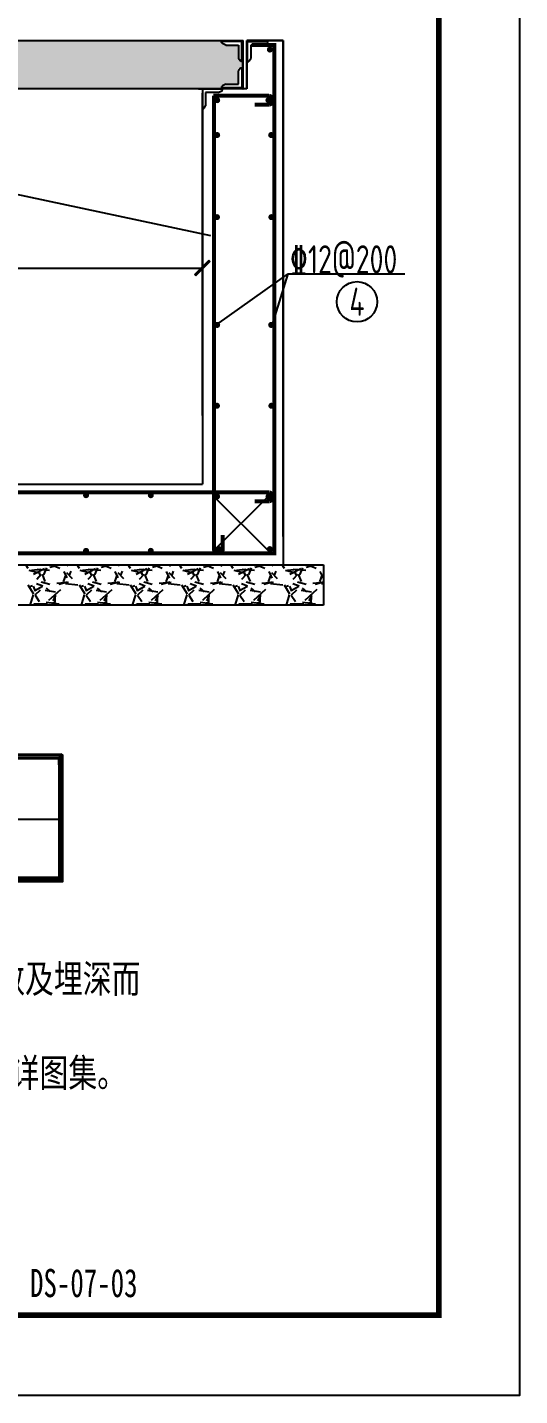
# Model space of a CAD drawing. Extents: x 2969 to 3809, y -1283 to -33.
# Drawn here: x 3748.4 to 3809.5, y -644.2 to -474.5 of the extents above; entities that cross this region are included whole.
import ezdxf
from ezdxf.enums import TextEntityAlignment as Align

# ---------------------------------------------------------------- set-up
doc = ezdxf.new("R2010")
doc.units = 0
doc.header["$LTSCALE"] = 10
for name, color, linetype in [('0-TK', 7, 'Continuous'), ('填充', 8, 'Continuous'), ('尺寸标注', 1, 'Continuous'), ('轮廓', 7, 'Continuous'), ('钢筋', 4, 'Continuous')]:
    doc.layers.add(name, color=color, linetype=linetype)
doc.styles.add('GJ', font='tssdeng.shx', dxfattribs={"width": 0.75, "bigfont": 'hztxt.shx'})
doc.styles.add('ST', font='', dxfattribs={"width": 0.9})
doc.styles.add('仿宋', font='simfang.ttf', dxfattribs={"width": 0.9})
doc.styles.get('ST').set_extended_font_data('SimSun')

# ---------------------------------------------------------------- blocks, each defined once
blk = doc.blocks.new('K-建筑标记')
at = {"lineweight": 5}
blk.add_hatch(color=256, dxfattribs=at).paths.add_polyline_path([(0.97, 0.8), (0.8, 0.97), (-0.97, -0.8), (-0.8, -0.97)])
blk.add_lwpolyline([(-0.8, -0.97), (-0.97, -0.8), (0.8, 0.97), (0.97, 0.8)], close=True, dxfattribs=at)
blk.add_lwpolyline([(0.09, -0.09), (-0.09, 0.09)], dxfattribs=at)

msp = doc.modelspace()

# ---------------------------------------------------------------- hatches: boundary and pattern name
at = {"layer": '填充'}
h = msp.add_hatch(dxfattribs=at)
h.set_pattern_fill('AR-CONC', color=256, scale=0.02, style=0)
h.set_pattern_definition([(50, (-231477.67, -64227.5577), (3.64369338, -0.31878171), [0.381, -4.191]), (355, (-231477.67, -64227.5577), (-0.70485652, 3.82113286), [0.3048, -3.3528]), (100.451, (-231477.3662, -64227.5843), (2.938850033, 3.502333756), [0.3238, -3.5618]), (46.1842, (-231477.67, -64226.5417), (5.42158082, -0.84084656), [0.5715, -6.2865]), (96.6356, (-231477.218, -64226.612), (4.74808469, 4.94851112), [0.4857, -5.3427]), (351.184, (-231477.67, -64226.5417), (4.74809212, 4.94850236), [0.4572, -5.0292]), (21, (-231477.162, -64226.7957), (3.032297597, -2.04531037), [0.381, -4.191]), (326, (-231477.162, -64226.7957), (1.236040567, 3.68375932), [0.3048, -3.3528]), (71.4514, (-231476.9092, -64226.966), (4.268329815, 1.638457154), [0.3238, -3.5618]), (37.5, (-231477.6699, -64227.5577), (0.061772065, 1.6911007775), [0, -3.31216, 0, -3.4036, 0, -3.3655]), (7.5, (-231477.6699, -64227.5577), (1.33639325, 2.003611496), [0, -1.94056, 0, -3.23596, 0, -1.2827]), (327.5, (-231478.8027, -64227.5577), (2.711811903, -0.11457488), [0, -1.27, 0, -3.9624, 0, -5.2578]), (317.5, (-231479.3107, -64227.5577), (2.962583628, 0.50852982), [0, -1.651, 0, -2.63144, 0, -3.7338])])
h.paths.add_polyline_path([(3775.136, -482.148), (3775.136, -476.142), (3680.073, -476.142), (3680.073, -482.148)])
h.paths.add_polyline_path([(3680.207, -482.018), (3680.207, -479.295), (3680.588, -479.914), (3680.588, -481.54), (3682.444, -481.54), (3682.791, -482.018)], flags=16)
h.paths.add_polyline_path([(3680.588, -476.717), (3680.588, -478.73), (3680.207, -478.73), (3680.207, -476.276), (3682.791, -476.276), (3682.469, -476.717)], flags=16)
h.paths.add_polyline_path([(3774.621, -481.54), (3774.621, -479.563), (3775.002, -479.563), (3775.002, -482.018), (3772.418, -482.018), (3772.765, -481.54)], flags=16)
h.paths.add_polyline_path([(3775.002, -476.276), (3775.002, -478.942), (3774.621, -478.379), (3774.621, -476.717), (3772.739, -476.717), (3772.418, -476.276)], flags=16)
at = {"layer": '轮廓'}
for points in [[(3752.321, -565.041), (3752.675, -564.659), (3686.262, -565.041)], [(3752.675, -564.659), (3686.262, -565.041), (3686.262, -564.659)], [(3686.439, -579.957), (3686.086, -580.31), (3752.321, -579.957)], [(3686.086, -580.31), (3752.321, -579.957), (3752.675, -580.31)]]:
    msp.add_hatch(color=256, dxfattribs=at).paths.add_polyline_path(points)
at = {"layer": '钢筋'}
for points in [[(3778.865, -477.271, -1), (3778.116, -477.271, -1)], [(3771.586, -483.548, 1), (3772.335, -483.548, 1)], [(3778.686, -483.548, -1), (3777.937, -483.548, -1)], [(3778.767, -483.526, -1), (3778.018, -483.526, -1)], [(3771.584, -487.868, 1), (3772.333, -487.868, 1)], [(3779.025, -487.868, -1), (3778.276, -487.868, -1)], [(3771.559, -498.052, 1), (3772.307, -498.052, 1)], [(3771.771, -497.878), (3771.698, -498.069), (3771.963, -498.069)], [(3771.698, -498.034), (3771.771, -498.268), (3771.963, -498.034)], [(3779.05, -498.052, -1), (3778.302, -498.052, -1)], [(3778.838, -497.878), (3778.911, -498.069), (3778.646, -498.069)], [(3778.911, -498.034), (3778.838, -498.268), (3778.646, -498.034)], [(3771.584, -511.427, 1), (3772.333, -511.427, 1)], [(3779.025, -511.427, -1), (3778.276, -511.427, -1)], [(3771.559, -521.448, 1), (3772.307, -521.448, 1)], [(3771.771, -521.238), (3771.698, -521.469), (3771.963, -521.469)], [(3771.698, -521.433), (3771.771, -521.625), (3771.963, -521.433)], [(3779.05, -521.448, -1), (3778.302, -521.448, -1)], [(3778.838, -521.238), (3778.911, -521.469), (3778.646, -521.469)], [(3778.911, -521.433), (3778.838, -521.625), (3778.646, -521.433)], [(3755.328, -532.549, 1), (3756.077, -532.549, 1)], [(3763.357, -532.549, 1), (3764.105, -532.549, 1)], [(3772.312, -532.689, -1), (3771.564, -532.689, -1)], [(3772.312, -532.711, -1), (3771.564, -532.711, -1)], [(3778.696, -532.711, -1), (3777.948, -532.711, -1)], [(3778.696, -532.711, -1), (3777.948, -532.711, -1)], [(3778.696, -532.711, -1), (3777.948, -532.711, -1)], [(3755.328, -539.446, 1), (3756.077, -539.446, 1)], [(3763.357, -539.446, 1), (3764.105, -539.446, 1)], [(3772.478, -539.206, -1), (3771.73, -539.206, -1)], [(3778.862, -539.228, -1), (3778.114, -539.228, -1)]]:
    msp.add_hatch(color=256, dxfattribs=at).paths.add_polyline_path(points)

# ---------------------------------------------------------------- linework, layer by layer
at = {"linetype": 'Continuous', "const_width": 0.7}
msp.add_lwpolyline([(3414.454, -357.239), (3799.454, -357.239), (3799.454, -634.239), (3414.454, -634.239)], close=True, dxfattribs=at)
at = {"layer": '0-TK'}
msp.add_lwpolyline([(3389.454, -347.239), (3809.454, -347.239), (3809.454, -644.239), (3389.454, -644.239)], close=True, dxfattribs=at)
at = {"layer": '填充'}
for points in [[(3748.534, -541.648), (3748.251, -541.163)], [(3751.224, -541.478), (3752.251, -541.163)], [(3751.417, -541.196), (3752.436, -541.576)], [(3753.364, -541.294), (3753.524, -541.163)], [(3754.894, -541.648), (3754.612, -541.163)], [(3757.585, -541.478), (3758.611, -541.163)], [(3757.777, -541.196), (3758.796, -541.576)], [(3759.724, -541.294), (3759.884, -541.163)], [(3761.23, -541.648), (3760.936, -541.163)], [(3763.946, -541.478), (3764.935, -541.163)], [(3764.137, -541.196), (3765.157, -541.576)], [(3766.059, -541.294), (3766.245, -541.163)], [(3767.59, -541.648), (3767.307, -541.163)], [(3770.277, -541.478), (3771.296, -541.163)], [(3770.498, -541.196), (3771.491, -541.576)], [(3772.42, -541.294), (3772.605, -541.163)], [(3773.951, -541.648), (3773.667, -541.163)], [(3776.637, -541.478), (3777.657, -541.163)], [(3776.826, -541.196), (3777.852, -541.576)], [(3778.78, -541.294), (3778.94, -541.163)], [(3780.311, -541.648), (3780.028, -541.163)], [(3783.001, -541.478), (3784.017, -541.163)], [(3783.187, -541.196), (3784.212, -541.576)], [(3749.916, -542.22), (3748.632, -541.895)], [(3750.101, -541.772), (3748.922, -541.895)], [(3750.55, -541.674), (3749.205, -542.38)], [(3750.137, -542.38), (3749.596, -543.017)], [(3751.188, -541.895), (3749.622, -541.772)], [(3751.188, -541.895), (3749.622, -541.772)], [(3750.01, -542.441), (3749.941, -542.123)], [(3750.267, -542.344), (3750.612, -543.238)], [(3750.452, -542.441), (3750.844, -541.551)], [(3752.915, -543.274), (3753.241, -542.38)], [(3752.947, -541.992), (3753.302, -542.796)], [(3754.035, -542.919), (3753.328, -542.188)], [(3753.658, -542.478), (3753.842, -541.967)], [(3756.276, -542.22), (3754.992, -541.895)], [(3756.468, -541.772), (3755.25, -541.895)], [(3756.885, -541.674), (3755.565, -542.38)], [(3756.497, -542.38), (3755.92, -543.017)], [(3757.549, -541.895), (3755.982, -541.772)], [(3757.549, -541.895), (3755.982, -541.772)], [(3756.338, -542.441), (3756.276, -542.123)], [(3756.592, -542.344), (3756.972, -543.238)], [(3756.788, -542.441), (3757.168, -541.551)], [(3759.282, -541.992), (3759.663, -542.796)], [(3759.282, -543.274), (3759.601, -542.38)], [(3760.395, -542.919), (3759.688, -542.188)], [(3760.018, -542.478), (3760.203, -541.967)], [(3762.6, -542.22), (3761.353, -541.895)], [(3762.829, -541.772), (3761.61, -541.895)], [(3763.245, -541.674), (3761.9, -542.38)], [(3762.858, -542.38), (3762.281, -543.017)], [(3763.909, -541.895), (3762.317, -541.772)], [(3763.909, -541.895), (3762.317, -541.772)], [(3762.698, -542.441), (3762.636, -542.123)], [(3762.952, -542.344), (3763.333, -543.238)], [(3763.147, -542.441), (3763.528, -541.551)], [(3765.643, -541.992), (3766.023, -542.821)], [(3765.643, -543.274), (3765.961, -542.38)], [(3766.723, -542.919), (3766.023, -542.188)], [(3766.379, -542.478), (3766.538, -541.967)], [(3768.961, -542.22), (3767.687, -541.895)], [(3769.189, -541.772), (3767.971, -541.895)], [(3769.606, -541.674), (3768.261, -542.38)], [(3769.218, -542.38), (3768.641, -543.017)], [(3770.277, -541.895), (3768.678, -541.772)], [(3770.277, -541.895), (3768.678, -541.772)], [(3769.059, -542.441), (3768.997, -542.123)], [(3769.316, -542.344), (3769.704, -543.238)], [(3769.508, -542.441), (3769.889, -541.551)], [(3772.003, -541.992), (3772.384, -542.821)], [(3772.003, -543.274), (3772.286, -542.38)], [(3773.091, -542.919), (3772.384, -542.188)], [(3772.703, -542.478), (3772.899, -541.967)], [(3775.328, -542.22), (3774.048, -541.895)], [(3775.517, -541.772), (3774.338, -541.895)], [(3775.967, -541.674), (3774.621, -542.38)], [(3775.55, -542.38), (3774.977, -543.017)], [(3776.605, -541.895), (3775.038, -541.772)], [(3776.605, -541.895), (3775.038, -541.772)], [(3775.419, -542.441), (3775.357, -542.123)], [(3775.647, -542.344), (3776.028, -543.238)], [(3775.869, -542.441), (3776.224, -541.551)], [(3778.327, -543.274), (3778.646, -542.38)], [(3778.364, -541.992), (3778.719, -542.821)], [(3779.451, -542.919), (3778.744, -542.188)], [(3779.063, -542.478), (3779.259, -541.967)], [(3781.689, -542.22), (3780.409, -541.895)], [(3781.877, -541.772), (3780.662, -541.895)], [(3782.327, -541.674), (3780.982, -542.38)], [(3781.91, -542.38), (3781.337, -543.017)], [(3782.965, -541.895), (3781.362, -541.772)], [(3782.965, -541.895), (3781.362, -541.772)], [(3781.754, -542.441), (3781.689, -542.123)], [(3782.008, -542.344), (3782.388, -543.238)], [(3782.197, -542.441), (3782.584, -541.551)], [(3784.688, -541.992), (3785.079, -542.821)], [(3784.688, -543.274), (3785.007, -542.38)], [(3785.141, -542.22), (3785.104, -542.188)], [(3749.241, -544.835), (3748.534, -543.716)], [(3749.049, -543.784), (3748.606, -543.969)], [(3749.143, -543.81), (3749.4, -544.454)], [(3749.339, -544.386), (3750.292, -543.81)], [(3750.01, -544.324), (3749.364, -544.961)], [(3750.329, -543.81), (3749.56, -543.557)], [(3750.137, -543.274), (3751.224, -543.589)], [(3751.896, -544.581), (3750.648, -544.386)], [(3751.286, -544.52), (3750.808, -544.067)], [(3752.534, -544.288), (3751.065, -545.606)], [(3753.524, -543.368), (3752.08, -543.495)], [(3752.312, -543.589), (3753.4, -543.274)], [(3754.673, -543.687), (3753.143, -543.557)], [(3755.602, -544.835), (3754.894, -543.716)], [(3755.38, -543.784), (3754.93, -543.969)], [(3755.504, -543.81), (3755.761, -544.454)], [(3755.7, -544.386), (3756.656, -543.81)], [(3756.37, -544.324), (3755.725, -544.961)], [(3756.69, -543.81), (3755.92, -543.557)], [(3756.497, -543.274), (3757.585, -543.589)], [(3758.256, -544.581), (3756.972, -544.386)], [(3757.646, -544.52), (3757.132, -544.067)], [(3758.894, -544.288), (3757.426, -545.606)], [(3759.884, -543.368), (3758.416, -543.495)], [(3758.673, -543.589), (3759.761, -543.274)], [(3761.034, -543.687), (3759.504, -543.557)], [(3761.929, -544.835), (3761.23, -543.716)], [(3761.741, -543.784), (3761.291, -543.969)], [(3761.839, -543.81), (3762.096, -544.454)], [(3762.06, -544.386), (3762.988, -543.81)], [(3762.734, -544.324), (3762.096, -544.961)], [(3763.05, -543.81), (3762.281, -543.557)], [(3762.858, -543.274), (3763.909, -543.589)], [(3764.616, -544.581), (3763.333, -544.386)], [(3764.007, -544.52), (3763.503, -544.067)], [(3765.225, -544.288), (3763.786, -545.606)], [(3766.245, -543.368), (3764.776, -543.495)], [(3765.033, -543.589), (3766.121, -543.274)], [(3767.369, -543.687), (3765.864, -543.557)], [(3768.297, -544.835), (3767.59, -543.716)], [(3768.101, -543.784), (3767.651, -543.969)], [(3768.199, -543.81), (3768.457, -544.454)], [(3768.384, -544.386), (3769.349, -543.81)], [(3769.059, -544.324), (3768.42, -544.961)], [(3769.378, -543.81), (3768.616, -543.557)], [(3769.189, -543.274), (3770.277, -543.589)], [(3770.977, -544.581), (3769.704, -544.386)], [(3770.367, -544.52), (3769.863, -544.067)], [(3771.589, -544.263), (3770.121, -545.606)], [(3772.605, -543.368), (3771.136, -543.495)], [(3771.394, -543.589), (3772.445, -543.274)], [(3773.729, -543.687), (3772.188, -543.557)], [(3774.657, -544.835), (3773.951, -543.716)], [(3774.462, -543.784), (3774.012, -543.969)], [(3774.56, -543.81), (3774.817, -544.454)], [(3774.745, -544.386), (3775.709, -543.81)], [(3775.419, -544.324), (3774.781, -544.961)], [(3775.738, -543.81), (3774.977, -543.557)], [(3775.55, -543.274), (3776.637, -543.589)], [(3777.312, -544.581), (3776.065, -544.386)], [(3776.703, -544.52), (3776.188, -544.067)], [(3777.95, -544.263), (3776.481, -545.606)], [(3778.94, -543.368), (3777.497, -543.495)], [(3777.729, -543.589), (3778.806, -543.274)], [(3780.09, -543.687), (3778.549, -543.557)], [(3780.982, -544.835), (3780.311, -543.716)], [(3780.789, -543.784), (3780.347, -543.969)], [(3780.92, -543.81), (3781.178, -544.454)], [(3781.116, -544.386), (3782.07, -543.81)], [(3781.779, -544.324), (3781.141, -544.961)], [(3782.106, -543.81), (3781.337, -543.557)], [(3781.91, -543.274), (3783.001, -543.589)], [(3783.672, -544.581), (3782.388, -544.386)], [(3783.063, -544.52), (3782.548, -544.067)], [(3784.31, -544.263), (3782.842, -545.606)], [(3785.141, -543.368), (3783.832, -543.495)], [(3784.089, -543.589), (3785.141, -543.3)], [(3785.141, -543.589), (3784.92, -543.557)], [(3748.762, -546.178), (3749.179, -544.896)], [(3749.143, -546.178), (3749.241, -546.047)], [(3749.241, -546.018), (3750.906, -546.018)], [(3749.4, -544.961), (3749.879, -545.729)], [(3750.771, -545.827), (3752.374, -546.018)], [(3751.605, -545.631), (3751.921, -545.055)], [(3751.605, -545.79), (3751.761, -546.178)], [(3751.859, -544.871), (3751.798, -546.178)], [(3751.798, -545.312), (3751.798, -544.961)], [(3755.123, -546.178), (3755.504, -544.896)], [(3755.478, -546.178), (3755.602, -546.047)], [(3755.602, -546.018), (3757.266, -546.018)], [(3755.725, -544.961), (3756.24, -545.729)], [(3757.132, -545.827), (3758.734, -546.018)], [(3757.966, -545.631), (3758.292, -545.055)], [(3757.966, -545.79), (3758.125, -546.178)], [(3758.22, -544.871), (3758.158, -546.178)], [(3758.158, -545.312), (3758.158, -544.961)], [(3761.45, -546.178), (3761.864, -544.896)], [(3761.839, -546.178), (3761.962, -546.047)], [(3761.962, -546.018), (3763.59, -546.018)], [(3762.096, -544.961), (3762.6, -545.729)], [(3763.503, -545.827), (3765.095, -546.018)], [(3764.297, -545.765), (3764.493, -546.178)], [(3764.326, -545.631), (3764.653, -545.055)], [(3764.555, -544.835), (3764.493, -546.178)], [(3764.493, -545.312), (3764.493, -544.961)], [(3767.811, -546.178), (3768.225, -544.896)], [(3768.199, -546.178), (3768.297, -546.047)], [(3768.323, -546.018), (3769.951, -546.018)], [(3768.457, -544.961), (3768.961, -545.729)], [(3769.863, -545.827), (3771.43, -546.018)], [(3770.658, -545.631), (3770.977, -545.055)], [(3770.658, -545.765), (3770.817, -546.178)], [(3770.915, -544.835), (3770.853, -546.178)], [(3770.853, -545.312), (3770.853, -544.961)], [(3774.171, -546.178), (3774.589, -544.896)], [(3774.56, -546.178), (3774.657, -546.047)], [(3774.657, -546.018), (3776.322, -546.018)], [(3774.781, -544.961), (3775.296, -545.729)], [(3776.188, -545.827), (3777.791, -546.018)], [(3777.018, -545.631), (3777.337, -545.055)], [(3777.018, -545.765), (3777.178, -546.178)], [(3777.276, -544.835), (3777.214, -546.178)], [(3777.214, -545.312), (3777.214, -544.961)], [(3780.539, -546.178), (3780.92, -544.896)], [(3780.884, -546.178), (3781.018, -546.047)], [(3781.018, -546.018), (3782.682, -546.018)], [(3781.141, -544.961), (3781.656, -545.729)], [(3782.548, -545.827), (3784.151, -546.018)], [(3783.353, -545.765), (3783.538, -546.178)], [(3783.378, -545.631), (3783.698, -545.055)], [(3783.6, -544.835), (3783.574, -546.178)], [(3783.574, -545.312), (3783.574, -544.961)]]:
    msp.add_lwpolyline(points, dxfattribs=at)
at = {"layer": '尺寸标注'}
msp.add_lwpolyline([(3685.099, -504.364), (3770.121, -504.364)], dxfattribs=at)
at = {"layer": '轮廓'}
for points in [[(3680.073, -476.142), (3775.136, -476.142)], [(3775.002, -476.276), (3772.507, -476.276)], [(3772.605, -476.533), (3772.507, -476.399), (3772.507, -476.276)], [(3773.022, -476.717), (3772.605, -476.533)], [(3773.022, -476.717), (3774.621, -476.717)], [(3774.621, -476.717), (3774.621, -478.379)], [(3775.002, -478.73), (3775.002, -476.276)], [(3775.136, -476.142), (3775.136, -482.148)], [(3775.136, -482.148), (3775.136, -476.142)], [(3775.136, -476.142), (3775.161, -476.142)], [(3775.136, -476.142), (3775.161, -476.142)], [(3775.615, -476.142), (3775.615, -482.148)], [(3775.615, -476.142), (3780.126, -476.142)], [(3775.615, -476.142), (3775.647, -476.142)], [(3775.615, -476.142), (3775.647, -476.142)], [(3780.126, -476.142), (3775.615, -476.142)], [(3775.615, -482.148), (3775.615, -476.142)], [(3775.738, -476.276), (3778.233, -476.276)], [(3775.738, -478.73), (3775.738, -476.276)], [(3777.729, -476.717), (3776.126, -476.717)], [(3776.126, -476.717), (3776.126, -478.379)], [(3777.729, -476.717), (3778.142, -476.533)], [(3778.142, -476.533), (3778.233, -476.399)], [(3778.233, -476.399), (3778.233, -476.276)], [(3780.126, -476.142), (3780.126, -541.163)], [(3780.126, -537.655), (3780.126, -476.142)], [(3774.817, -478.669), (3774.621, -478.379)], [(3775.931, -478.669), (3776.126, -478.379)], [(3774.817, -479.596), (3774.621, -479.914)], [(3774.621, -481.54), (3774.621, -479.914)], [(3774.879, -478.73), (3774.817, -478.669)], [(3774.879, -479.563), (3774.817, -479.596)], [(3775.002, -478.73), (3774.879, -478.73)], [(3775.002, -479.563), (3774.879, -479.563)], [(3775.002, -479.563), (3775.002, -482.018)], [(3775.738, -478.73), (3775.869, -478.73)], [(3775.869, -478.73), (3775.931, -478.669)], [(3772.605, -481.761), (3772.507, -481.895), (3772.507, -482.018)], [(3775.002, -482.018), (3772.507, -482.018)], [(3773.022, -481.54), (3772.605, -481.761)], [(3773.022, -481.54), (3774.621, -481.54)], [(3775.615, -482.148), (3679.594, -482.148)], [(3769.631, -482.148), (3772.605, -482.148)], [(3770.121, -482.148), (3770.121, -531.171)], [(3770.121, -522.648), (3770.121, -482.662)], [(3770.498, -482.59), (3770.498, -484.252)], [(3772.101, -482.59), (3770.498, -482.59)], [(3772.101, -482.59), (3772.518, -482.369)], [(3772.518, -482.369), (3772.605, -482.275)], [(3772.605, -482.275), (3772.605, -482.148)], [(3775.136, -482.148), (3775.161, -482.148)], [(3770.121, -484.606), (3770.277, -484.606)], [(3770.277, -484.606), (3770.342, -484.545)], [(3770.342, -484.545), (3770.498, -484.252)], [(3685.099, -531.171), (3770.121, -531.171)], [(3670.068, -541.163), (3785.141, -541.163)], [(3785.141, -541.163), (3785.141, -546.178)], [(3785.141, -546.178), (3670.068, -546.178)], [(3752.321, -565.041), (3752.675, -564.659), (3686.262, -565.041), (3752.321, -565.041)], [(3752.675, -564.659), (3686.262, -565.041), (3686.262, -564.659), (3752.675, -564.659)], [(3752.466, -565.186), (3752.82, -564.804), (3686.407, -564.804), (3686.407, -565.186), (3752.466, -565.186)], [(3752.675, -580.31), (3752.321, -565.041), (3752.675, -564.659), (3752.675, -580.31)], [(3752.321, -579.957), (3752.675, -580.31), (3752.321, -565.041), (3752.321, -579.957)], [(3752.466, -580.102), (3752.82, -580.455), (3752.82, -564.804), (3752.466, -565.186), (3752.466, -580.102)], [(3686.407, -572.718), (3752.643, -572.718)], [(3686.439, -579.957), (3686.086, -580.31), (3752.321, -579.957), (3686.439, -579.957)], [(3686.086, -580.31), (3752.321, -579.957), (3752.675, -580.31), (3686.086, -580.31)], [(3686.584, -580.102), (3686.23, -580.455), (3752.82, -580.455), (3752.466, -580.102), (3686.584, -580.102)], [(3686.407, -580.279), (3752.643, -580.279)], [(3686.407, -580.455), (3752.643, -580.455)]]:
    msp.add_lwpolyline(points, dxfattribs=at)
at = {"layer": '钢筋', "const_width": 0.5}
for points in [[(3679.191, -476.717), (3676.356, -476.717), (3676.352, -539.756), (3759.063, -539.756)], [(3776.224, -476.717), (3779.06, -476.717), (3779.063, -539.756), (3737.773, -539.756)], [(3778.393, -483.003), (3771.479, -483.003)], [(3771.563, -539.289), (3771.563, -483.003)], [(3776.59, -484.096), (3778.393, -484.096)], [(3778.402, -532.205), (3719.768, -532.164)], [(3776.599, -533.296), (3778.401, -533.298)], [(3772.655, -537.487), (3772.655, -539.289)]]:
    msp.add_lwpolyline(points, dxfattribs=at)
at = {"layer": '钢筋'}
for points in [[(3780.126, -476.142), (3780.151, -476.142)], [(3778.393, -483.52), (3778.462, -483.676), (3778.204, -483.676), (3778.393, -483.52)], [(3778.462, -483.676), (3778.393, -483.871), (3778.204, -483.676), (3778.462, -483.676)], [(3746.297, -495.044), (3771.111, -500.345)], [(3771.781, -497.894), (3771.72, -498.053), (3771.941, -498.053), (3771.781, -497.894)], [(3771.72, -498.053), (3771.781, -498.249), (3771.941, -498.053), (3771.72, -498.053)], [(3778.828, -497.894), (3778.889, -498.053), (3778.668, -498.053), (3778.828, -497.894)], [(3778.889, -498.053), (3778.828, -498.249), (3778.668, -498.053), (3778.889, -498.053)], [(3771.92, -511.383), (3780.746, -505.088)], [(3778.768, -511.476), (3780.746, -505.088)], [(3780.746, -505.088), (3795.227, -505.088)], [(3771.781, -521.258), (3771.72, -521.449), (3771.941, -521.449), (3771.781, -521.258)], [(3771.72, -521.449), (3771.781, -521.609), (3771.941, -521.449), (3771.72, -521.449)], [(3778.828, -521.258), (3778.889, -521.449), (3778.668, -521.449), (3778.828, -521.258)], [(3778.889, -521.449), (3778.828, -521.609), (3778.668, -521.449), (3778.889, -521.449)], [(3778.142, -532.832), (3771.684, -539.281)], [(3771.684, -532.832), (3778.302, -539.44)]]:
    msp.add_lwpolyline(points, dxfattribs=at)
at = {"layer": '钢筋', "const_width": 0.5}
for points in [[(3778.393, -483.003, -0.8676314), (3778.393, -484.096)], [(3778.402, -532.205, -0.8676314), (3778.401, -533.298)], [(3771.563, -539.289, 0.8676314), (3772.655, -539.289)]]:
    msp.add_lwpolyline(points, format="xyb", dxfattribs=at)
at = {"layer": '钢筋'}
msp.add_circle((3789.295, -508.551), 2.5, dxfattribs=at)

# ---------------------------------------------------------------- block references
at = {"layer": '尺寸标注'}
msp.add_blockref('K-建筑标记', (3770.121, -504.364), dxfattribs=at)

# ---------------------------------------------------------------- texts
at = {"linetype": 'Continuous', "style": '仿宋', "width": 0.7}
msp.add_text('DS-07-03', height=3.5, dxfattribs=at).set_placement((3755.421, -630.269), align=Align.MIDDLE)
at = {"insert": (3672.97, -584.943), "char_height": 3.5, "width": 92.32184, "attachment_point": 1, "style": 'ST'}
msp.add_mtext('{\\W0.75;说明：\\P    1、图中H的尺寸根据同沟体电缆排管的孔数及埋深而定，本工程H为1300mm。\\P    2、本图适用于人行道下，车行道下电缆井详图集。\\P\\P}    ', dxfattribs=at)
at = {"layer": '钢筋', "style": 'GJ', "width": 0.75}
msp.add_text('%%13212@200', height=3.5, dxfattribs=at).set_placement((3780.962, -505.041))
msp.add_text('4', height=3.5, dxfattribs=at).set_placement((3789.295, -508.551), align=Align.MIDDLE_CENTER)

doc.saveas('drawing.dxf')
